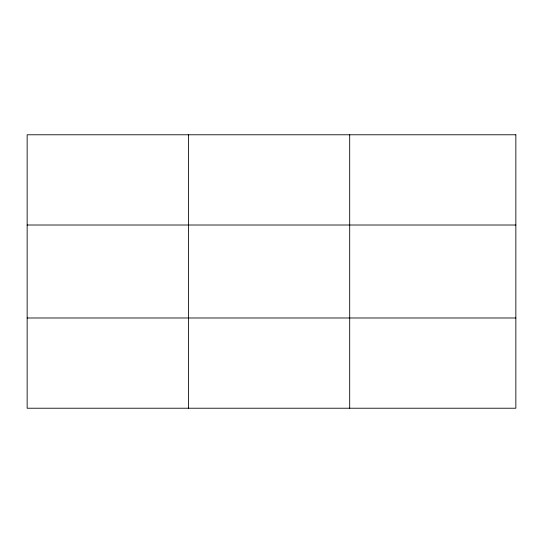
<?xml version="1.0" encoding="UTF-8"?>
<svg xmlns="http://www.w3.org/2000/svg" width="543" height="543" viewBox="0 0 543 543"><rect width="100%" height="100%" fill="white"/><g stroke="black" fill="none" stroke-linecap="round" stroke-linejoin="round"><path stroke-width="0.81" d="M188.421 134.779L188.421 408.221M349.692 134.779L349.692 408.221M27.15 225.012L515.85 225.012M27.15 317.988L515.85 317.988M515.85 134.779L515.85 408.221L27.15 408.221L27.15 134.779L515.85 134.779"/></g></svg>
